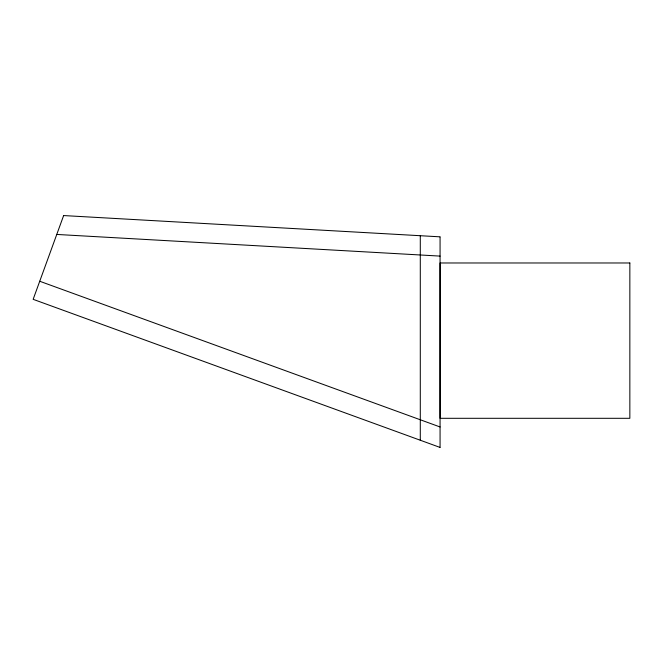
<?xml version="1.0" encoding="UTF-8"?>
<svg xmlns="http://www.w3.org/2000/svg" width="663" height="663" viewBox="0 0 663 663"><rect width="100%" height="100%" fill="white"/><g stroke="black" fill="none" stroke-linecap="round" stroke-linejoin="round"><path stroke-width="0.99" d="M440.066 237.089L440.066 447.285M63.549 215.798L33.15 299.328L440.066 447.434M63.64 215.566L440.066 236.832M56.761 234.445L440.066 256.1M39.73 281.253L440.066 426.964M420.292 235.713L420.292 440.24M629.85 262.979L440.083 262.979L440.066 418.303L629.85 418.303L629.85 262.979"/></g></svg>
